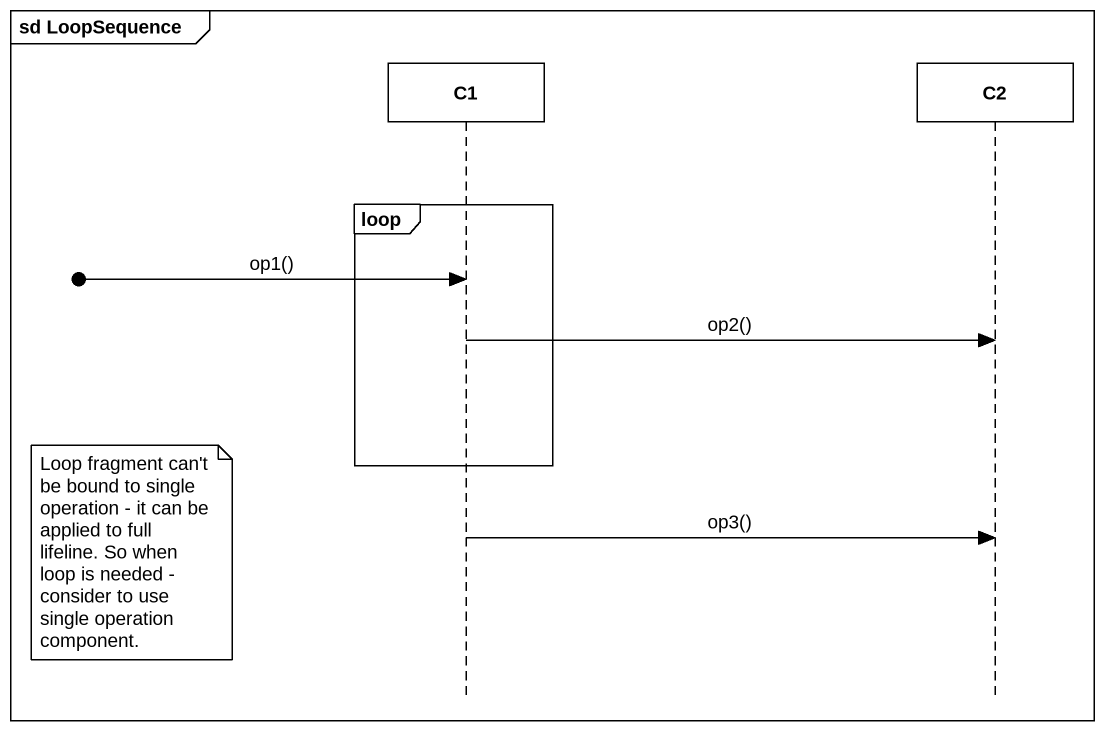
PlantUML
@startuml
mainframe sd LoopSequence
hide footbox
participant C1
participant C2

loop
  [o-> C1 : op1()
  C1 -> C2 : op2()
end
C1 -> C2 : op3()
note left of C1 : Loop fragment can't be bound to single operation - it can be applied to full lifeline. So when loop is needed - consider to use single operation component.
@enduml
